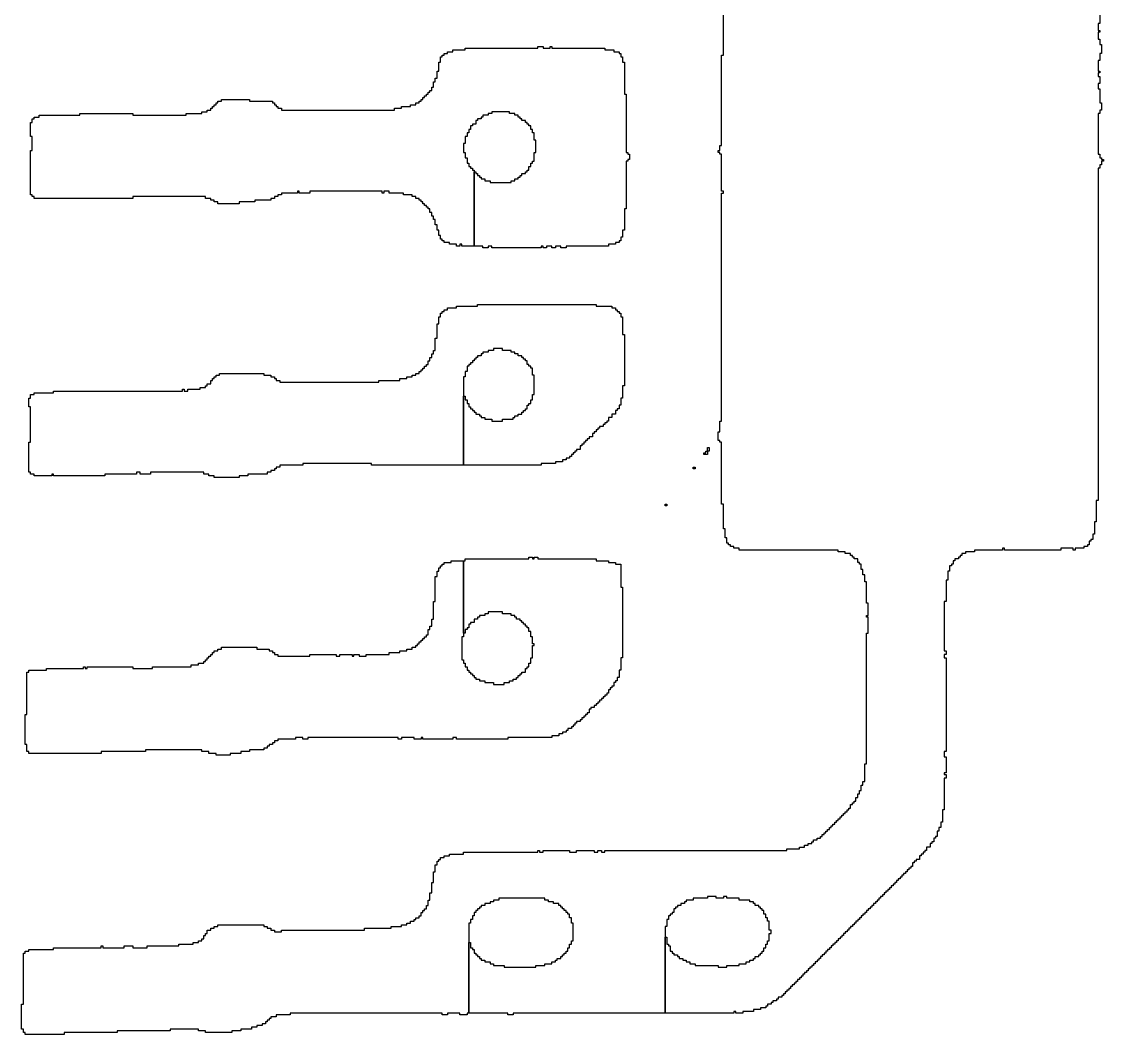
# Model space of a CAD drawing. Extents: x 40 to 12850, y -12400 to -900.
# Drawn here: x 40 to 6160, y -12360 to -6630 of the extents above; entities that cross this region are included whole.
import ezdxf

# ---------------------------------------------------------------- set-up
doc = ezdxf.new("R2010")
doc.units = 0
doc.layers.add('L10D0', color=1, linetype='CONTINUOUS')

msp = doc.modelspace()

# ---------------------------------------------------------------- linework, layer by layer
at = {"layer": 'L10D0'}
msp.add_lwpolyline([(6140, -6590), (6140, -6640), (6130, -6640), (6130, -6680), (6140, -6680), (6140, -6690), (6130, -6690), (6130, -6730), (6140, -6730), (6140, -6760), (6150, -6760), (6150, -6810), (6140, -6810), (6140, -6850), (6130, -6850), (6130, -6910), (6140, -6910), (6140, -6920), (6130, -6920), (6130, -6940), (6140, -6940), (6140, -6980), (6130, -6980), (6130, -7010), (6140, -7010), (6140, -7090), (6150, -7090), (6150, -7130), (6140, -7130), (6140, -7150), (6130, -7150), (6130, -7380), (6140, -7380), (6140, -7400), (6150, -7400), (6150, -7410), (6160, -7410), (6160, -7420), (6150, -7420), (6150, -7440), (6140, -7440), (6140, -7460), (6130, -7460), (6130, -9340), (6120, -9340), (6120, -9460), (6110, -9460), (6110, -9530), (6100, -9530), (6100, -9560), (6090, -9560), (6090, -9570), (6080, -9570), (6080, -9590), (6070, -9590), (6070, -9600), (6050, -9600), (6050, -9610), (6000, -9610), (6000, -9620), (5990, -9620), (5990, -9610), (5920, -9610), (5920, -9620), (5600, -9620), (5600, -9610), (5590, -9610), (5590, -9620), (5430, -9620), (5430, -9630), (5380, -9630), (5380, -9640), (5360, -9640), (5360, -9650), (5350, -9650), (5350, -9660), (5340, -9660), (5340, -9670), (5320, -9670), (5320, -9680), (5310, -9680), (5310, -9700), (5300, -9700), (5300, -9710), (5290, -9710), (5290, -9740), (5280, -9740), (5280, -9790), (5270, -9790), (5270, -9910), (5260, -9910), (5260, -10190), (5270, -10190), (5270, -10210), (5260, -10210), (5260, -10230), (5270, -10230), (5270, -10760), (5260, -10760), (5260, -10790), (5270, -10790), (5270, -10880), (5260, -10880), (5260, -10890), (5270, -10890), (5270, -10910), (5260, -10910), (5260, -11090), (5250, -11090), (5250, -11160), (5240, -11160), (5240, -11190), (5230, -11190), (5230, -11210), (5220, -11210), (5220, -11240), (5210, -11240), (5210, -11250), (5200, -11250), (5200, -11270), (5190, -11270), (5190, -11280), (5180, -11280), (5180, -11300), (5160, -11300), (5160, -11320), (5150, -11320), (5150, -11330), (5140, -11330), (5140, -11340), (5130, -11340), (5130, -11350), (5120, -11350), (5120, -11370), (5100, -11370), (5100, -11380), (5090, -11380), (5090, -11390), (5080, -11390), (5080, -11410), (5070, -11410), (5070, -11420), (5060, -11420), (5060, -11430), (5050, -11430), (5050, -11440), (5040, -11440), (5040, -11450), (5030, -11450), (5030, -11460), (5020, -11460), (5020, -11470), (5010, -11470), (5010, -11480), (5000, -11480), (5000, -11490), (4990, -11490), (4990, -11500), (4980, -11500), (4980, -11510), (4970, -11510), (4970, -11520), (4960, -11520), (4960, -11530), (4950, -11530), (4950, -11540), (4940, -11540), (4940, -11550), (4930, -11550), (4930, -11560), (4920, -11560), (4920, -11570), (4910, -11570), (4910, -11580), (4900, -11580), (4900, -11590), (4890, -11590), (4890, -11600), (4880, -11600), (4880, -11610), (4870, -11610), (4870, -11620), (4860, -11620), (4860, -11630), (4850, -11630), (4850, -11640), (4840, -11640), (4840, -11650), (4830, -11650), (4830, -11660), (4820, -11660), (4820, -11670), (4810, -11670), (4810, -11680), (4800, -11680), (4800, -11690), (4790, -11690), (4790, -11700), (4780, -11700), (4780, -11710), (4770, -11710), (4770, -11720), (4760, -11720), (4760, -11730), (4750, -11730), (4750, -11740), (4740, -11740), (4740, -11750), (4730, -11750), (4730, -11760), (4720, -11760), (4720, -11770), (4710, -11770), (4710, -11780), (4700, -11780), (4700, -11790), (4690, -11790), (4690, -11800), (4680, -11800), (4680, -11810), (4670, -11810), (4670, -11820), (4660, -11820), (4660, -11830), (4650, -11830), (4650, -11840), (4640, -11840), (4640, -11850), (4630, -11850), (4630, -11860), (4620, -11860), (4620, -11870), (4610, -11870), (4610, -11880), (4600, -11880), (4600, -11890), (4590, -11890), (4590, -11900), (4580, -11900), (4580, -11910), (4570, -11910), (4570, -11920), (4560, -11920), (4560, -11930), (4550, -11930), (4550, -11940), (4540, -11940), (4540, -11950), (4530, -11950), (4530, -11960), (4520, -11960), (4520, -11970), (4510, -11970), (4510, -11980), (4500, -11980), (4500, -11990), (4490, -11990), (4490, -12000), (4480, -12000), (4480, -12010), (4470, -12010), (4470, -12020), (4460, -12020), (4460, -12030), (4450, -12030), (4450, -12040), (4440, -12040), (4440, -12050), (4430, -12050), (4430, -12060), (4420, -12060), (4420, -12070), (4410, -12070), (4410, -12080), (4400, -12080), (4400, -12090), (4390, -12090), (4390, -12100), (4380, -12100), (4380, -12110), (4370, -12110), (4370, -12120), (4360, -12120), (4360, -12130), (4350, -12130), (4350, -12140), (4340, -12140), (4340, -12150), (4320, -12150), (4320, -12160), (4310, -12160), (4310, -12170), (4290, -12170), (4290, -12180), (4280, -12180), (4280, -12190), (4260, -12190), (4260, -12200), (4250, -12200), (4250, -12210), (4220, -12210), (4220, -12220), (4180, -12220), (4180, -12230), (4120, -12230), (4120, -12240), (4080, -12240), (4080, -12230), (4070, -12230), (4070, -12240), (3680, -12240), (3680, -11810), (3690, -11810), (3690, -11850), (3700, -11850), (3700, -11860), (3710, -11860), (3710, -11890), (3720, -11890), (3720, -11900), (3730, -11900), (3730, -11910), (3750, -11910), (3750, -11920), (3760, -11920), (3760, -11930), (3780, -11930), (3780, -11940), (3800, -11940), (3800, -11950), (3820, -11950), (3820, -11960), (3850, -11960), (3850, -11970), (3980, -11970), (3980, -11980), (4030, -11980), (4030, -11970), (4100, -11970), (4100, -11960), (4140, -11960), (4140, -11950), (4160, -11950), (4160, -11940), (4180, -11940), (4180, -11930), (4190, -11930), (4190, -11920), (4210, -11920), (4210, -11910), (4220, -11910), (4220, -11900), (4230, -11900), (4230, -11890), (4240, -11890), (4240, -11870), (4250, -11870), (4250, -11850), (4260, -11850), (4260, -11830), (4270, -11830), (4270, -11790), (4280, -11790), (4280, -11770), (4270, -11770), (4270, -11720), (4260, -11720), (4260, -11700), (4250, -11700), (4250, -11680), (4240, -11680), (4240, -11660), (4230, -11660), (4230, -11650), (4220, -11650), (4220, -11640), (4210, -11640), (4210, -11630), (4190, -11630), (4190, -11620), (4180, -11620), (4180, -11610), (4160, -11610), (4160, -11600), (4100, -11600), (4100, -11590), (4030, -11590), (4030, -11580), (4010, -11580), (4010, -11590), (3970, -11590), (3970, -11580), (3920, -11580), (3920, -11590), (3840, -11590), (3840, -11600), (3800, -11600), (3800, -11610), (3790, -11610), (3790, -11620), (3770, -11620), (3770, -11630), (3750, -11630), (3750, -11640), (3740, -11640), (3740, -11650), (3730, -11650), (3730, -11670), (3720, -11670), (3720, -11680), (3710, -11680), (3710, -11690), (3700, -11690), (3700, -11710), (3690, -11710), (3690, -11750), (3680, -11750), (3680, -12240), (2820, -12240), (2820, -12250), (2790, -12250), (2790, -12240), (2570, -12240), (2570, -11840), (2580, -11840), (2580, -11870), (2590, -11870), (2590, -11880), (2600, -11880), (2600, -11900), (2610, -11900), (2610, -11910), (2620, -11910), (2620, -11920), (2630, -11920), (2630, -11930), (2640, -11930), (2640, -11940), (2660, -11940), (2660, -11950), (2690, -11950), (2690, -11960), (2710, -11960), (2710, -11970), (2770, -11970), (2770, -11980), (2950, -11980), (2950, -11970), (3000, -11970), (3000, -11960), (3040, -11960), (3040, -11950), (3060, -11950), (3060, -11940), (3070, -11940), (3070, -11930), (3090, -11930), (3090, -11920), (3100, -11920), (3100, -11910), (3110, -11910), (3110, -11900), (3120, -11900), (3120, -11890), (3130, -11890), (3130, -11870), (3140, -11870), (3140, -11850), (3150, -11850), (3150, -11830), (3160, -11830), (3160, -11730), (3150, -11730), (3150, -11700), (3140, -11700), (3140, -11680), (3130, -11680), (3130, -11670), (3120, -11670), (3120, -11660), (3110, -11660), (3110, -11650), (3100, -11650), (3100, -11640), (3090, -11640), (3090, -11630), (3080, -11630), (3080, -11620), (3050, -11620), (3050, -11610), (3020, -11610), (3020, -11600), (3000, -11600), (3000, -11590), (2740, -11590), (2740, -11600), (2710, -11600), (2710, -11610), (2690, -11610), (2690, -11620), (2660, -11620), (2660, -11630), (2640, -11630), (2640, -11640), (2630, -11640), (2630, -11650), (2620, -11650), (2620, -11660), (2610, -11660), (2610, -11670), (2600, -11670), (2600, -11690), (2590, -11690), (2590, -11710), (2580, -11710), (2580, -11730), (2570, -11730), (2570, -12240), (2560, -12240), (2560, -12250), (2520, -12250), (2520, -12240), (2450, -12240), (2450, -12250), (2420, -12250), (2420, -12240), (1560, -12240), (1560, -12250), (1480, -12250), (1480, -12260), (1450, -12260), (1450, -12270), (1440, -12270), (1440, -12280), (1430, -12280), (1430, -12290), (1420, -12290), (1420, -12300), (1400, -12300), (1400, -12310), (1370, -12310), (1370, -12320), (1340, -12320), (1340, -12330), (1280, -12330), (1280, -12340), (1230, -12340), (1230, -12350), (1080, -12350), (1080, -12340), (1040, -12340), (1040, -12330), (880, -12330), (880, -12340), (580, -12340), (580, -12350), (280, -12350), (280, -12360), (60, -12360), (60, -12350), (50, -12350), (50, -12330), (40, -12330), (40, -12190), (50, -12190), (50, -11900), (60, -11900), (60, -11890), (80, -11890), (80, -11880), (220, -11880), (220, -11870), (490, -11870), (490, -11860), (500, -11860), (500, -11870), (620, -11870), (620, -11860), (670, -11860), (670, -11870), (750, -11870), (750, -11860), (930, -11860), (930, -11850), (1010, -11850), (1010, -11840), (1040, -11840), (1040, -11830), (1060, -11830), (1060, -11820), (1070, -11820), (1070, -11800), (1080, -11800), (1080, -11790), (1090, -11790), (1090, -11770), (1110, -11770), (1110, -11760), (1130, -11760), (1130, -11750), (1150, -11750), (1150, -11740), (1410, -11740), (1410, -11750), (1430, -11750), (1430, -11760), (1450, -11760), (1450, -11770), (1470, -11770), (1470, -11780), (1510, -11780), (1510, -11770), (1980, -11770), (1980, -11760), (2130, -11760), (2130, -11750), (2190, -11750), (2190, -11740), (2220, -11740), (2220, -11730), (2240, -11730), (2240, -11720), (2260, -11720), (2260, -11710), (2270, -11710), (2270, -11700), (2290, -11700), (2290, -11690), (2300, -11690), (2300, -11670), (2310, -11670), (2310, -11660), (2320, -11660), (2320, -11650), (2330, -11650), (2330, -11630), (2340, -11630), (2340, -11600), (2350, -11600), (2350, -11560), (2360, -11560), (2360, -11500), (2370, -11500), (2370, -11440), (2380, -11440), (2380, -11400), (2390, -11400), (2390, -11380), (2400, -11380), (2400, -11370), (2410, -11370), (2410, -11360), (2430, -11360), (2430, -11350), (2460, -11350), (2460, -11340), (2540, -11340), (2540, -11330), (2960, -11330), (2960, -11320), (2970, -11320), (2970, -11330), (2990, -11330), (2990, -11320), (3140, -11320), (3140, -11330), (3180, -11330), (3180, -11320), (3280, -11320), (3280, -11330), (3300, -11330), (3300, -11320), (3320, -11320), (3320, -11330), (3340, -11330), (3340, -11320), (4370, -11320), (4370, -11310), (4440, -11310), (4440, -11300), (4470, -11300), (4470, -11290), (4490, -11290), (4490, -11280), (4510, -11280), (4510, -11270), (4520, -11270), (4520, -11260), (4540, -11260), (4540, -11250), (4560, -11250), (4560, -11240), (4570, -11240), (4570, -11230), (4580, -11230), (4580, -11220), (4590, -11220), (4590, -11210), (4600, -11210), (4600, -11200), (4610, -11200), (4610, -11190), (4620, -11190), (4620, -11180), (4630, -11180), (4630, -11170), (4640, -11170), (4640, -11160), (4650, -11160), (4650, -11150), (4660, -11150), (4660, -11140), (4670, -11140), (4670, -11130), (4680, -11130), (4680, -11120), (4690, -11120), (4690, -11110), (4700, -11110), (4700, -11100), (4710, -11100), (4710, -11090), (4720, -11090), (4720, -11080), (4730, -11080), (4730, -11060), (4740, -11060), (4740, -11050), (4750, -11050), (4750, -11040), (4760, -11040), (4760, -11020), (4770, -11020), (4770, -11000), (4780, -11000), (4780, -10980), (4790, -10980), (4790, -10950), (4800, -10950), (4800, -10930), (4810, -10930), (4810, -10830), (4820, -10830), (4820, -10090), (4830, -10090), (4830, -10000), (4820, -10000), (4820, -9990), (4830, -9990), (4830, -9920), (4820, -9920), (4820, -9800), (4810, -9800), (4810, -9760), (4800, -9760), (4800, -9730), (4790, -9730), (4790, -9700), (4780, -9700), (4780, -9690), (4770, -9690), (4770, -9670), (4750, -9670), (4750, -9660), (4740, -9660), (4740, -9650), (4730, -9650), (4730, -9640), (4700, -9640), (4700, -9630), (4660, -9630), (4660, -9620), (4100, -9620), (4100, -9610), (4070, -9610), (4070, -9600), (4050, -9600), (4050, -9590), (4040, -9590), (4040, -9580), (4030, -9580), (4030, -9550), (4020, -9550), (4020, -9500), (4010, -9500), (4010, -9360), (4000, -9360), (4000, -9010), (3990, -9010), (3990, -9000), (3980, -9000), (3980, -8950), (3990, -8950), (3990, -8890), (4000, -8890), (4000, -7600), (4010, -7600), (4010, -7590), (4000, -7590), (4000, -7380), (3990, -7380), (3990, -7370), (3980, -7370), (3980, -7360), (3990, -7360), (3990, -7330), (4000, -7330), (4000, -6820), (4010, -6820), (4010, -6230)], dxfattribs=at)
for points in [[(2650, -7910), (2650, -7900), (2600, -7900), (2600, -7480), (2610, -7480), (2610, -7490), (2620, -7490), (2620, -7500), (2630, -7500), (2630, -7510), (2640, -7510), (2640, -7520), (2660, -7520), (2660, -7530), (2690, -7530), (2690, -7540), (2810, -7540), (2810, -7530), (2830, -7530), (2830, -7520), (2850, -7520), (2850, -7510), (2860, -7510), (2860, -7500), (2870, -7500), (2870, -7490), (2890, -7490), (2890, -7480), (2900, -7480), (2900, -7470), (2910, -7470), (2910, -7450), (2920, -7450), (2920, -7430), (2930, -7430), (2930, -7420), (2940, -7420), (2940, -7370), (2950, -7370), (2950, -7300), (2940, -7300), (2940, -7260), (2930, -7260), (2930, -7240), (2920, -7240), (2920, -7220), (2910, -7220), (2910, -7210), (2900, -7210), (2900, -7200), (2890, -7200), (2890, -7190), (2870, -7190), (2870, -7180), (2860, -7180), (2860, -7170), (2850, -7170), (2850, -7160), (2830, -7160), (2830, -7150), (2800, -7150), (2800, -7140), (2700, -7140), (2700, -7150), (2680, -7150), (2680, -7160), (2650, -7160), (2650, -7170), (2640, -7170), (2640, -7180), (2620, -7180), (2620, -7190), (2610, -7190), (2610, -7210), (2590, -7210), (2590, -7220), (2580, -7220), (2580, -7240), (2570, -7240), (2570, -7260), (2560, -7260), (2560, -7280), (2550, -7280), (2550, -7320), (2540, -7320), (2540, -7370), (2550, -7370), (2550, -7400), (2560, -7400), (2560, -7430), (2570, -7430), (2570, -7450), (2580, -7450), (2580, -7460), (2590, -7460), (2590, -7470), (2600, -7470), (2600, -7900), (2530, -7900), (2530, -7890), (2520, -7890), (2520, -7900), (2500, -7900), (2500, -7890), (2460, -7890), (2460, -7880), (2430, -7880), (2430, -7870), (2420, -7870), (2420, -7860), (2410, -7860), (2410, -7840), (2400, -7840), (2400, -7810), (2390, -7810), (2390, -7780), (2380, -7780), (2380, -7750), (2370, -7750), (2370, -7730), (2360, -7730), (2360, -7710), (2350, -7710), (2350, -7690), (2340, -7690), (2340, -7680), (2330, -7680), (2330, -7670), (2320, -7670), (2320, -7660), (2310, -7660), (2310, -7650), (2300, -7650), (2300, -7640), (2290, -7640), (2290, -7630), (2270, -7630), (2270, -7620), (2250, -7620), (2250, -7610), (2200, -7610), (2200, -7600), (2120, -7600), (2120, -7590), (2090, -7590), (2090, -7600), (2080, -7600), (2080, -7590), (1670, -7590), (1670, -7600), (1610, -7600), (1610, -7590), (1600, -7590), (1600, -7600), (1510, -7600), (1510, -7610), (1490, -7610), (1490, -7620), (1470, -7620), (1470, -7630), (1450, -7630), (1450, -7640), (1360, -7640), (1360, -7650), (1270, -7650), (1270, -7660), (1150, -7660), (1150, -7650), (1130, -7650), (1130, -7640), (1110, -7640), (1110, -7630), (1080, -7630), (1080, -7620), (670, -7620), (670, -7630), (110, -7630), (110, -7620), (100, -7620), (100, -7610), (90, -7610), (90, -7360), (100, -7360), (100, -7280), (90, -7280), (90, -7200), (100, -7200), (100, -7180), (110, -7180), (110, -7170), (140, -7170), (140, -7160), (370, -7160), (370, -7150), (670, -7150), (670, -7160), (970, -7160), (970, -7150), (1060, -7150), (1060, -7140), (1090, -7140), (1090, -7130), (1110, -7130), (1110, -7120), (1120, -7120), (1120, -7110), (1130, -7110), (1130, -7100), (1140, -7100), (1140, -7090), (1150, -7090), (1150, -7080), (1170, -7080), (1170, -7070), (1330, -7070), (1330, -7080), (1460, -7080), (1460, -7090), (1470, -7090), (1470, -7100), (1480, -7100), (1480, -7110), (1490, -7110), (1490, -7120), (1510, -7120), (1510, -7130), (2150, -7130), (2150, -7120), (2190, -7120), (2190, -7110), (2240, -7110), (2240, -7100), (2270, -7100), (2270, -7090), (2290, -7090), (2290, -7080), (2300, -7080), (2300, -7070), (2310, -7070), (2310, -7060), (2320, -7060), (2320, -7050), (2330, -7050), (2330, -7040), (2340, -7040), (2340, -7030), (2350, -7030), (2350, -7020), (2360, -7020), (2360, -7000), (2370, -7000), (2370, -6970), (2380, -6970), (2380, -6950), (2390, -6950), (2390, -6910), (2400, -6910), (2400, -6860), (2410, -6860), (2410, -6830), (2420, -6830), (2420, -6820), (2430, -6820), (2430, -6810), (2450, -6810), (2450, -6800), (2480, -6800), (2480, -6790), (2550, -6790), (2550, -6780), (2960, -6780), (2960, -6770), (2990, -6770), (2990, -6780), (3030, -6780), (3030, -6770), (3040, -6770), (3040, -6780), (3340, -6780), (3340, -6790), (3390, -6790), (3390, -6800), (3420, -6800), (3420, -6810), (3430, -6810), (3430, -6830), (3440, -6830), (3440, -6860), (3450, -6860), (3450, -7040), (3460, -7040), (3460, -7370), (3470, -7370), (3470, -7380), (3480, -7380), (3480, -7410), (3470, -7410), (3470, -7420), (3460, -7420), (3460, -7690), (3450, -7690), (3450, -7810), (3440, -7810), (3440, -7850), (3430, -7850), (3430, -7870), (3420, -7870), (3420, -7880), (3400, -7880), (3400, -7890), (3360, -7890), (3360, -7900), (3120, -7900), (3120, -7910), (3090, -7910), (3090, -7900), (3060, -7900), (3060, -7910), (3040, -7910), (3040, -7900), (3010, -7900), (3010, -7910), (2990, -7910), (2990, -7900), (2980, -7900), (2980, -7910), (2700, -7910), (2700, -7900), (2680, -7900), (2680, -7910)], [(1130, -9210), (1130, -9200), (1100, -9200), (1100, -9190), (1070, -9190), (1070, -9180), (770, -9180), (770, -9190), (710, -9190), (710, -9180), (690, -9180), (690, -9190), (510, -9190), (510, -9200), (220, -9200), (220, -9190), (210, -9190), (210, -9200), (110, -9200), (110, -9190), (90, -9190), (90, -9180), (80, -9180), (80, -9010), (90, -9010), (90, -8810), (80, -8810), (80, -8760), (90, -8760), (90, -8740), (110, -8740), (110, -8730), (220, -8730), (220, -8720), (950, -8720), (950, -8710), (960, -8710), (960, -8720), (980, -8720), (980, -8710), (1050, -8710), (1050, -8700), (1080, -8700), (1080, -8690), (1090, -8690), (1090, -8680), (1110, -8680), (1110, -8660), (1120, -8660), (1120, -8650), (1130, -8650), (1130, -8640), (1140, -8640), (1140, -8630), (1160, -8630), (1160, -8620), (1410, -8620), (1410, -8630), (1450, -8630), (1450, -8640), (1470, -8640), (1470, -8650), (1480, -8650), (1480, -8660), (1500, -8660), (1500, -8670), (2060, -8670), (2060, -8660), (2180, -8660), (2180, -8650), (2220, -8650), (2220, -8640), (2250, -8640), (2250, -8630), (2270, -8630), (2270, -8620), (2290, -8620), (2290, -8610), (2300, -8610), (2300, -8600), (2310, -8600), (2310, -8590), (2320, -8590), (2320, -8580), (2330, -8580), (2330, -8570), (2340, -8570), (2340, -8550), (2350, -8550), (2350, -8530), (2360, -8530), (2360, -8510), (2370, -8510), (2370, -8490), (2380, -8490), (2380, -8420), (2390, -8420), (2390, -8340), (2400, -8340), (2400, -8300), (2410, -8300), (2410, -8280), (2420, -8280), (2420, -8270), (2430, -8270), (2430, -8260), (2450, -8260), (2450, -8250), (2500, -8250), (2500, -8240), (2620, -8240), (2620, -8230), (3290, -8230), (3290, -8240), (3380, -8240), (3380, -8250), (3400, -8250), (3400, -8260), (3410, -8260), (3410, -8270), (3420, -8270), (3420, -8280), (3430, -8280), (3430, -8300), (3440, -8300), (3440, -8400), (3450, -8400), (3450, -8690), (3440, -8690), (3440, -8760), (3430, -8760), (3430, -8800), (3420, -8800), (3420, -8820), (3410, -8820), (3410, -8830), (3400, -8830), (3400, -8850), (3380, -8850), (3380, -8870), (3360, -8870), (3360, -8890), (3350, -8890), (3350, -8900), (3340, -8900), (3340, -8910), (3330, -8910), (3330, -8920), (3310, -8920), (3310, -8930), (3300, -8930), (3300, -8940), (3290, -8940), (3290, -8950), (3280, -8950), (3280, -8960), (3270, -8960), (3270, -8980), (3250, -8980), (3250, -8990), (3240, -8990), (3240, -9000), (3230, -9000), (3230, -9010), (3220, -9010), (3220, -9020), (3210, -9020), (3210, -9030), (3200, -9030), (3200, -9050), (3180, -9050), (3180, -9060), (3170, -9060), (3170, -9070), (3160, -9070), (3160, -9080), (3150, -9080), (3150, -9090), (3140, -9090), (3140, -9100), (3120, -9100), (3120, -9110), (3100, -9110), (3100, -9120), (3060, -9120), (3060, -9130), (2980, -9130), (2980, -9140), (2540, -9140), (2540, -8750), (2550, -8750), (2550, -8770), (2560, -8770), (2560, -8790), (2570, -8790), (2570, -8810), (2580, -8810), (2580, -8820), (2590, -8820), (2590, -8830), (2600, -8830), (2600, -8840), (2610, -8840), (2610, -8850), (2630, -8850), (2630, -8860), (2640, -8860), (2640, -8870), (2660, -8870), (2660, -8880), (2700, -8880), (2700, -8890), (2760, -8890), (2760, -8880), (2820, -8880), (2820, -8870), (2830, -8870), (2830, -8860), (2850, -8860), (2850, -8850), (2870, -8850), (2870, -8840), (2880, -8840), (2880, -8830), (2890, -8830), (2890, -8820), (2900, -8820), (2900, -8800), (2910, -8800), (2910, -8790), (2920, -8790), (2920, -8770), (2930, -8770), (2930, -8740), (2940, -8740), (2940, -8630), (2930, -8630), (2930, -8590), (2920, -8590), (2920, -8580), (2910, -8580), (2910, -8570), (2900, -8570), (2900, -8550), (2890, -8550), (2890, -8540), (2880, -8540), (2880, -8530), (2870, -8530), (2870, -8520), (2850, -8520), (2850, -8510), (2830, -8510), (2830, -8500), (2810, -8500), (2810, -8490), (2760, -8490), (2760, -8480), (2710, -8480), (2710, -8490), (2680, -8490), (2680, -8500), (2650, -8500), (2650, -8510), (2640, -8510), (2640, -8520), (2620, -8520), (2620, -8530), (2610, -8530), (2610, -8540), (2600, -8540), (2600, -8550), (2590, -8550), (2590, -8560), (2580, -8560), (2580, -8570), (2570, -8570), (2570, -8580), (2560, -8580), (2560, -8610), (2550, -8610), (2550, -8640), (2540, -8640), (2540, -9140), (2020, -9140), (2020, -9130), (1630, -9130), (1630, -9140), (1500, -9140), (1500, -9150), (1480, -9150), (1480, -9160), (1470, -9160), (1470, -9170), (1450, -9170), (1450, -9180), (1430, -9180), (1430, -9190), (1320, -9190), (1320, -9200), (1270, -9200), (1270, -9210)], [(3920, -9060), (3920, -9040), (3930, -9040), (3930, -9060)], [(3900, -9080), (3900, -9070), (3910, -9070), (3910, -9060), (3920, -9060), (3920, -9080)], [(3840, -9160), (3840, -9150), (3850, -9150), (3850, -9160)], [(3680, -9370), (3680, -9360), (3690, -9360), (3690, -9370)], [(1140, -10780), (1140, -10770), (1100, -10770), (1100, -10760), (1060, -10760), (1060, -10750), (740, -10750), (740, -10760), (490, -10760), (490, -10770), (80, -10770), (80, -10760), (70, -10760), (70, -10720), (60, -10720), (60, -10550), (70, -10550), (70, -10310), (80, -10310), (80, -10300), (180, -10300), (180, -10290), (390, -10290), (390, -10280), (400, -10280), (400, -10290), (410, -10290), (410, -10280), (670, -10280), (670, -10290), (780, -10290), (780, -10280), (1000, -10280), (1000, -10270), (1040, -10270), (1040, -10260), (1070, -10260), (1070, -10250), (1080, -10250), (1080, -10240), (1090, -10240), (1090, -10230), (1100, -10230), (1100, -10220), (1110, -10220), (1110, -10210), (1120, -10210), (1120, -10200), (1130, -10200), (1130, -10190), (1150, -10190), (1150, -10180), (1170, -10180), (1170, -10170), (1370, -10170), (1370, -10180), (1440, -10180), (1440, -10190), (1460, -10190), (1460, -10200), (1470, -10200), (1470, -10210), (1490, -10210), (1490, -10220), (1670, -10220), (1670, -10210), (1820, -10210), (1820, -10220), (1840, -10220), (1840, -10210), (1910, -10210), (1910, -10220), (1920, -10220), (1920, -10210), (1950, -10210), (1950, -10220), (1990, -10220), (1990, -10210), (2120, -10210), (2120, -10200), (2180, -10200), (2180, -10190), (2220, -10190), (2220, -10180), (2250, -10180), (2250, -10170), (2270, -10170), (2270, -10160), (2280, -10160), (2280, -10150), (2290, -10150), (2290, -10140), (2300, -10140), (2300, -10130), (2310, -10130), (2310, -10120), (2320, -10120), (2320, -10110), (2330, -10110), (2330, -10100), (2340, -10100), (2340, -10070), (2350, -10070), (2350, -10050), (2360, -10050), (2360, -10010), (2370, -10010), (2370, -9910), (2380, -9910), (2380, -9770), (2390, -9770), (2390, -9740), (2400, -9740), (2400, -9720), (2410, -9720), (2410, -9710), (2420, -9710), (2420, -9700), (2430, -9700), (2430, -9690), (2470, -9690), (2470, -9680), (2540, -9680), (2540, -10110), (2530, -10110), (2530, -10240), (2540, -10240), (2540, -10260), (2550, -10260), (2550, -10280), (2560, -10280), (2560, -10300), (2570, -10300), (2570, -10310), (2580, -10310), (2580, -10320), (2590, -10320), (2590, -10330), (2600, -10330), (2600, -10340), (2610, -10340), (2610, -10350), (2630, -10350), (2630, -10360), (2660, -10360), (2660, -10370), (2710, -10370), (2710, -10380), (2770, -10380), (2770, -10370), (2800, -10370), (2800, -10360), (2820, -10360), (2820, -10350), (2840, -10350), (2840, -10340), (2850, -10340), (2850, -10330), (2860, -10330), (2860, -10320), (2870, -10320), (2870, -10310), (2890, -10310), (2890, -10290), (2900, -10290), (2900, -10280), (2910, -10280), (2910, -10260), (2920, -10260), (2920, -10230), (2930, -10230), (2930, -10160), (2940, -10160), (2940, -10150), (2930, -10150), (2930, -10110), (2920, -10110), (2920, -10080), (2910, -10080), (2910, -10060), (2900, -10060), (2900, -10050), (2890, -10050), (2890, -10040), (2880, -10040), (2880, -10030), (2870, -10030), (2870, -10020), (2860, -10020), (2860, -10010), (2840, -10010), (2840, -10000), (2830, -10000), (2830, -9990), (2810, -9990), (2810, -9980), (2760, -9980), (2760, -9970), (2680, -9970), (2680, -9980), (2660, -9980), (2660, -9990), (2630, -9990), (2630, -10000), (2620, -10000), (2620, -10010), (2600, -10010), (2600, -10030), (2580, -10030), (2580, -10040), (2570, -10040), (2570, -10060), (2560, -10060), (2560, -10070), (2550, -10070), (2550, -10090), (2540, -10090), (2540, -9680), (2550, -9680), (2550, -9670), (2910, -9670), (2910, -9660), (2930, -9660), (2930, -9670), (2940, -9670), (2940, -9660), (2960, -9660), (2960, -9670), (3290, -9670), (3290, -9680), (3360, -9680), (3360, -9690), (3400, -9690), (3400, -9700), (3430, -9700), (3430, -9830), (3440, -9830), (3440, -10230), (3430, -10230), (3430, -10300), (3420, -10300), (3420, -10340), (3410, -10340), (3410, -10360), (3400, -10360), (3400, -10370), (3390, -10370), (3390, -10390), (3380, -10390), (3380, -10400), (3370, -10400), (3370, -10410), (3360, -10410), (3360, -10430), (3350, -10430), (3350, -10440), (3340, -10440), (3340, -10450), (3330, -10450), (3330, -10460), (3320, -10460), (3320, -10470), (3310, -10470), (3310, -10480), (3300, -10480), (3300, -10490), (3290, -10490), (3290, -10500), (3280, -10500), (3280, -10510), (3260, -10510), (3260, -10520), (3250, -10520), (3250, -10540), (3240, -10540), (3240, -10550), (3230, -10550), (3230, -10560), (3220, -10560), (3220, -10570), (3210, -10570), (3210, -10580), (3200, -10580), (3200, -10590), (3180, -10590), (3180, -10600), (3170, -10600), (3170, -10610), (3160, -10610), (3160, -10620), (3150, -10620), (3150, -10630), (3130, -10630), (3130, -10640), (3120, -10640), (3120, -10650), (3100, -10650), (3100, -10660), (3080, -10660), (3080, -10670), (3040, -10670), (3040, -10680), (2790, -10680), (2790, -10690), (2500, -10690), (2500, -10680), (2480, -10680), (2480, -10690), (2310, -10690), (2310, -10680), (2300, -10680), (2300, -10690), (2260, -10690), (2260, -10680), (2190, -10680), (2190, -10690), (2170, -10690), (2170, -10680), (1660, -10680), (1660, -10690), (1630, -10690), (1630, -10680), (1590, -10680), (1590, -10690), (1490, -10690), (1490, -10700), (1470, -10700), (1470, -10710), (1460, -10710), (1460, -10720), (1440, -10720), (1440, -10730), (1430, -10730), (1430, -10740), (1410, -10740), (1410, -10750), (1330, -10750), (1330, -10760), (1280, -10760), (1280, -10770), (1220, -10770), (1220, -10780)]]:
    msp.add_lwpolyline(points, close=True, dxfattribs=at)

doc.saveas('drawing.dxf')
